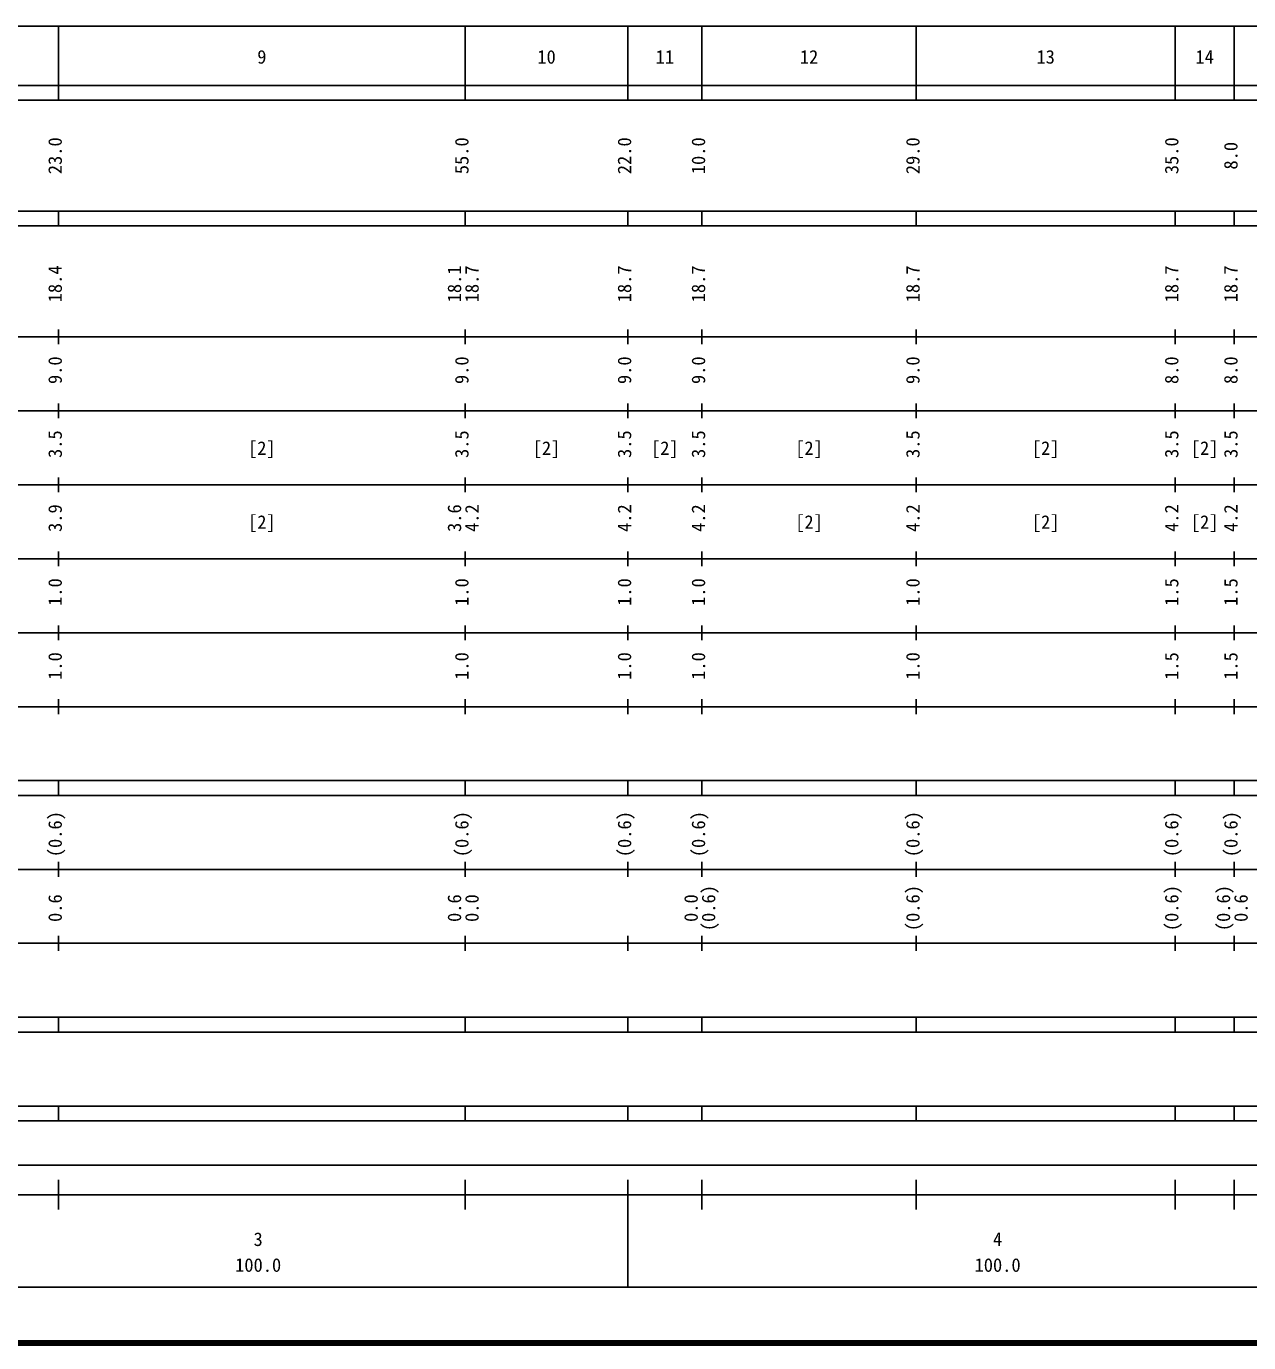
# Model space of a CAD drawing. Units: millimetres on the paper, enlarged 1000 times. Extents: x 40000 to 680000, y 20000 to 380000.
# Drawn here: x 286649 to 451954, y 20000 to 198000 of the extents above; entities that cross this region are included whole.
import ezdxf
from ezdxf.enums import TextEntityAlignment as Align

# ---------------------------------------------------------------- set-up
doc = ezdxf.new("R2010")
doc.units = ezdxf.units.MM
doc.header["$LTSCALE"] = 1000
doc.layers.add('M-TTL', color=2, linetype='Continuous', lineweight=140)
doc.layers.add('M-TTL-BAND', color=7, linetype='Continuous', lineweight=25)
doc.styles.add('ＭＳ ゴシック', font='')
doc.styles.get('ＭＳ ゴシック').set_extended_font_data('MS Gothic')

msp = doc.modelspace()

# ---------------------------------------------------------------- linework, layer by layer
at = {"layer": 'M-TTL'}
msp.add_line((40000, 20000), (680000, 20000), dxfattribs=at)
at = {"layer": 'M-TTL-BAND'}
for p, q in [((68000, 198000), (579000, 198000)), ((291000, 188000), (291000, 198000)), ((346000, 188000), (346000, 198000)), ((368000, 188000), (368000, 198000)), ((378000, 188000), (378000, 198000)), ((407000, 188000), (407000, 198000)), ((442000, 188000), (442000, 198000)), ((450000, 188000), (450000, 198000)), ((40000, 190000), (579000, 190000)), ((40000, 188000), (579000, 188000)), ((40000, 173000), (579000, 173000)), ((291000, 171000), (291000, 173000)), ((346000, 171000), (346000, 173000)), ((368000, 171000), (368000, 173000)), ((378000, 171000), (378000, 173000)), ((407000, 171000), (407000, 173000)), ((442000, 171000), (442000, 173000)), ((450000, 171000), (450000, 173000)), ((40000, 171000), (579000, 171000)), ((291000, 155000), (291000, 157000)), ((346000, 155000), (346000, 157000)), ((368000, 155000), (368000, 157000)), ((378000, 155000), (378000, 157000)), ((407000, 155000), (407000, 157000)), ((442000, 155000), (442000, 157000)), ((450000, 155000), (450000, 157000)), ((40000, 156000), (579000, 156000)), ((46000, 146000), (579000, 146000)), ((291000, 145000), (291000, 147000)), ((346000, 145000), (346000, 147000)), ((368000, 145000), (368000, 147000)), ((378000, 145000), (378000, 147000)), ((407000, 145000), (407000, 147000)), ((442000, 145000), (442000, 147000)), ((450000, 145000), (450000, 147000)), ((52000, 136000), (579000, 136000)), ((291000, 135000), (291000, 137000)), ((346000, 135000), (346000, 137000)), ((368000, 135000), (368000, 137000)), ((378000, 135000), (378000, 137000)), ((407000, 135000), (407000, 137000)), ((442000, 135000), (442000, 137000)), ((450000, 135000), (450000, 137000)), ((291000, 125000), (291000, 127000)), ((346000, 125000), (346000, 127000)), ((368000, 125000), (368000, 127000)), ((378000, 125000), (378000, 127000)), ((407000, 125000), (407000, 127000)), ((442000, 125000), (442000, 127000)), ((450000, 125000), (450000, 127000)), ((46000, 126000), (579000, 126000)), ((52000, 116000), (579000, 116000)), ((291000, 115000), (291000, 117000)), ((346000, 115000), (346000, 117000)), ((368000, 115000), (368000, 117000)), ((378000, 115000), (378000, 117000)), ((407000, 115000), (407000, 117000)), ((442000, 115000), (442000, 117000)), ((450000, 115000), (450000, 117000)), ((291000, 105000), (291000, 107000)), ((346000, 105000), (346000, 107000)), ((368000, 105000), (368000, 107000)), ((378000, 105000), (378000, 107000)), ((407000, 105000), (407000, 107000)), ((442000, 105000), (442000, 107000)), ((450000, 105000), (450000, 107000)), ((46000, 106000), (579000, 106000)), ((40000, 96000), (579000, 96000)), ((291000, 94000), (291000, 96000)), ((346000, 94000), (346000, 96000)), ((368000, 94000), (368000, 96000)), ((378000, 94000), (378000, 96000)), ((407000, 94000), (407000, 96000)), ((442000, 94000), (442000, 96000)), ((450000, 94000), (450000, 96000)), ((40000, 94000), (579000, 94000)), ((49000, 84000), (579000, 84000)), ((291000, 83000), (291000, 85000)), ((346000, 83000), (346000, 85000)), ((368000, 83000), (368000, 85000)), ((378000, 83000), (378000, 85000)), ((407000, 83000), (407000, 85000)), ((442000, 83000), (442000, 85000)), ((450000, 83000), (450000, 85000)), ((291000, 73000), (291000, 75000)), ((346000, 73000), (346000, 75000)), ((368000, 73000), (368000, 75000)), ((378000, 73000), (378000, 75000)), ((407000, 73000), (407000, 75000)), ((442000, 73000), (442000, 75000)), ((450000, 73000), (450000, 75000)), ((40000, 74000), (579000, 74000)), ((40000, 64000), (579000, 64000)), ((291000, 62000), (291000, 64000)), ((346000, 62000), (346000, 64000)), ((368000, 62000), (368000, 64000)), ((378000, 62000), (378000, 64000)), ((407000, 62000), (407000, 64000)), ((442000, 62000), (442000, 64000)), ((450000, 62000), (450000, 64000)), ((40000, 62000), (579000, 62000)), ((40000, 52000), (579000, 52000)), ((291000, 50000), (291000, 52000)), ((346000, 50000), (346000, 52000)), ((368000, 50000), (368000, 52000)), ((378000, 50000), (378000, 52000)), ((407000, 50000), (407000, 52000)), ((442000, 50000), (442000, 52000)), ((450000, 50000), (450000, 52000)), ((40000, 50000), (579000, 50000)), ((71000, 44000), (557000, 44000)), ((291000, 38000), (291000, 42000)), ((346000, 38000), (346000, 42000)), ((368000, 27500), (368000, 42000)), ((378000, 38000), (378000, 42000)), ((407000, 38000), (407000, 42000)), ((442000, 38000), (442000, 42000)), ((450000, 38000), (450000, 42000)), ((40000, 40000), (579000, 40000)), ((68000, 27500), (579000, 27500))]:
    msp.add_line(p, q, dxfattribs=at)

# ---------------------------------------------------------------- texts
at = {"layer": 'M-TTL-BAND', "style": 'ＭＳ ゴシック'}
for s, p in [('9', (318500, 192405)), ('10', (357000, 192405)), ('11', (373000, 192405)), ('12', (392500, 192405)), ('13', (424500, 192405)), ('14', (446000, 192405)), ('[2]', (318500, 139500)), ('[2]', (357000, 139500)), ('[2]', (373000, 139500)), ('[2]', (392500, 139500)), ('[2]', (424500, 139500)), ('[2]', (446000, 139500)), ('[2]', (318500, 129500)), ('[2]', (392500, 129500)), ('[2]', (424500, 129500)), ('[2]', (446000, 129500)), ('3', (318000, 32523)), ('4', (418000, 32523)), ('100.0', (318000, 29033)), ('100.0', (418000, 29033))]:
    msp.add_text(s, height=1833, dxfattribs=at).set_placement(p, align=Align.BOTTOM_CENTER)
for s, p in [('23.0', (292000, 180500)), ('55.0', (347000, 180500)), ('22.0', (369000, 180500)), ('10.0', (379000, 180500)), ('29.0', (408000, 180500)), ('35.0', (443000, 180500)), ('8.0', (451000, 180500)), ('18.4', (292000, 163174)), ('18.1', (346000, 163174)), ('18.7', (348370, 163174)), ('18.7', (369000, 163174)), ('18.7', (379000, 163174)), ('18.7', (408000, 163174)), ('18.7', (443000, 163174)), ('18.7', (451000, 163174)), ('9.0', (292000, 151500)), ('9.0', (347000, 151500)), ('9.0', (369000, 151500)), ('9.0', (379000, 151500)), ('9.0', (408000, 151500)), ('8.0', (443000, 151500)), ('8.0', (451000, 151500)), ('3.5', (292000, 141500)), ('3.5', (347000, 141500)), ('3.5', (369000, 141500)), ('3.5', (379000, 141500)), ('3.5', (408000, 141500)), ('3.5', (443000, 141500)), ('3.5', (451000, 141500)), ('3.9', (292000, 131500)), ('3.6', (346000, 131500)), ('4.2', (348370, 131500)), ('4.2', (369000, 131500)), ('4.2', (379000, 131500)), ('4.2', (408000, 131500)), ('4.2', (443000, 131500)), ('4.2', (451000, 131500)), ('1.0', (292000, 121500)), ('1.0', (347000, 121500)), ('1.0', (369000, 121500)), ('1.0', (379000, 121500)), ('1.0', (408000, 121500)), ('1.5', (443000, 121500)), ('1.5', (451000, 121500)), ('1.0', (292000, 111500)), ('1.0', (347000, 111500)), ('1.0', (369000, 111500)), ('1.0', (379000, 111500)), ('1.0', (408000, 111500)), ('1.5', (443000, 111500)), ('1.5', (451000, 111500)), ('(0.6)', (292000, 88764)), ('(0.6)', (347000, 88764)), ('(0.6)', (369000, 88764)), ('(0.6)', (379000, 88764)), ('(0.6)', (408000, 88764)), ('(0.6)', (443000, 88764)), ('(0.6)', (451000, 88764)), ('0.6', (292000, 78764)), ('0.6', (346000, 78764)), ('0.0', (348370, 78764)), ('0.0', (378000, 78764)), ('(0.6)', (380370, 78764)), ('(0.6)', (408000, 78764)), ('(0.6)', (443000, 78764)), ('(0.6)', (450000, 78764)), ('0.6', (452370, 78764))]:
    msp.add_text(s, height=1833, rotation=90, dxfattribs=at).set_placement(p, align=Align.BOTTOM_CENTER)

doc.saveas('drawing.dxf')
